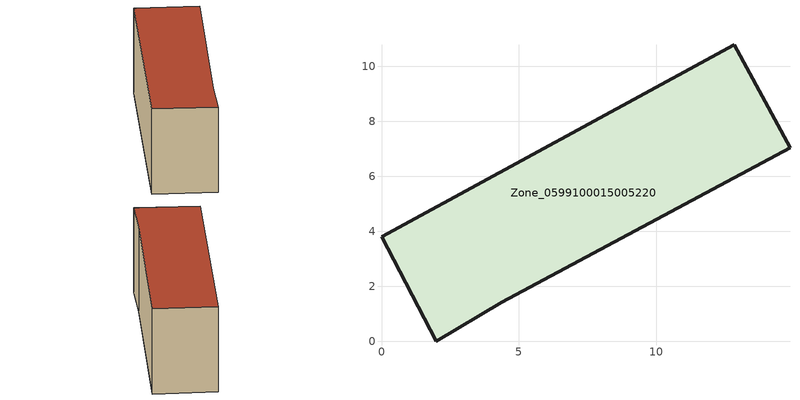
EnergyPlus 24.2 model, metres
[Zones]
Zone_0599100015005220
 floor ground (C_G): 12.84,10.78 14.86,7.04 4.38,1.41 1.99,0 0,3.81 z0.49
 wall outside (C_F): 14.86,7.04 12.84,10.78 0,3.81 1.99,0 4.38,1.41 14.86,7.04 z0.49:6.57
 roof outside (C_R): 1.99,0 4.38,1.41 14.86,7.04 12.84,10.78 0,3.81 z6.57
[BUILDING]
Pand.0599100015005220: North Axis=0; Terrain=City; Loads Convergence Tolerance Value=0.04; Temperature Convergence Tolerance Value=0.4; Solar Distribution=FullExterior; Maximum Number of Warmup Days=25; Minimum Number of Warmup Days=1
[Site:Location]
Rotterdam.The.Hague.AP_ZH_NLD Design_Conditions: Latitude=51.96; Longitude=4.45; Time Zone=1; Elevation=-4.5
[SITE:GROUNDTEMPERATURE:BUILDINGSURFACE]
18, 18, 18, 18, 18, 18, 18, 18, 18, 18, 18, 18
[MATERIAL] Thermal Absorptance=0.9; Solar Absorptance=0.7; Visible Absorptance=0.7
Name | Roughness | Thickness | Conductivity | Density | Specific Heat
G.TC.1946 | MediumSmooth | 0.15 | 1 | 540 | 1210
F.TC.1946 | Rough | 0.3 | 0.857143 | 1920 | 840
R.TC.1946 | MediumRough | 0.2 | 0.909091 | 1500 | 1000
[CONSTRUCTION]
C_G: G.TC.1946
C_F: F.TC.1946
C_R: R.TC.1946
[ZONE]
Zone_0599100015005220: Type=1; Multiplier=1; Ceiling Height=Autocalculate; Volume=Autocalculate; Floor Area=autocalculate; Part of Total Floor Area=Yes
[ZONEINFILTRATION:DESIGNFLOWRATE]
Infil_Zone_0599100015005220: Zone or ZoneList or Space or SpaceList=Zone_0599100015005220; Schedule=AlwaysOn; Design Flow Rate Calculation Method=Flow/Area; Flow Rate per Floor Area=0.003; Constant Term Coefficient=1; Temperature Term Coefficient=0; Velocity Term Coefficient=0; Velocity Squared Term Coefficient=0
[HVACTEMPLATE:ZONE:IDEALLOADSAIRSYSTEM]
Zone_0599100015005220: Maximum Heating Supply Air Temperature=50; Minimum Cooling Supply Air Temperature=13; Maximum Heating Supply Air Humidity Ratio=0.0156; Minimum Cooling Supply Air Humidity Ratio=0.0077; Heating Limit=NoLimit; Cooling Limit=NoLimit; Dehumidification Control Type=ConstantSensibleHeatRatio; Cooling Sensible Heat Ratio=0.7; Dehumidification Setpoint=60; Humidification Control Type=None; Humidification Setpoint=30; Outdoor Air Method=None; Outdoor Air Flow Rate per Person=0.00944; Outdoor Air Flow Rate per Zone Floor Area=0; Outdoor Air Flow Rate per Zone=0; Demand Controlled Ventilation Type=None; Outdoor Air Economizer Type=NoEconomizer; Heat Recovery Type=None; Sensible Heat Recovery Effectiveness=0.7; Latent Heat Recovery Effectiveness=0.65
[ZONECONTROL:THERMOSTAT]
ThermostatControl_Zone_0599100015005220: Zone or ZoneList=Zone_0599100015005220; Control Type Schedule=DualSetpointControlType; Control 1=Thermostat_Zone_0599100015005220; Temperature Difference Between Cutout And Setpoint=0
[THERMOSTATSETPOINT:DUALSETPOINT]
Thermostat_Zone_0599100015005220: Heating Setpoint Temperature Schedule=HeatingSetpoint_Zone_0599100015005220; Cooling Setpoint Temperature Schedule=CoolingSetpoint_Zone_0599100015005220
[SCHEDULE:COMPACT]
HeatingSetpoint_Zone_0599100015005220: Through: 12/31, For: AllDays, Until: 24:00, 21
CoolingSetpoint_Zone_0599100015005220: Through: 12/31, For: AllDays, Until: 24:00, 24
DualSetpointControlType: Through: 12/31, For: AllDays, Until: 24:00, 4
AlwaysOn: Through: 12/31, For: AllDays, Until: 24:00, 1
